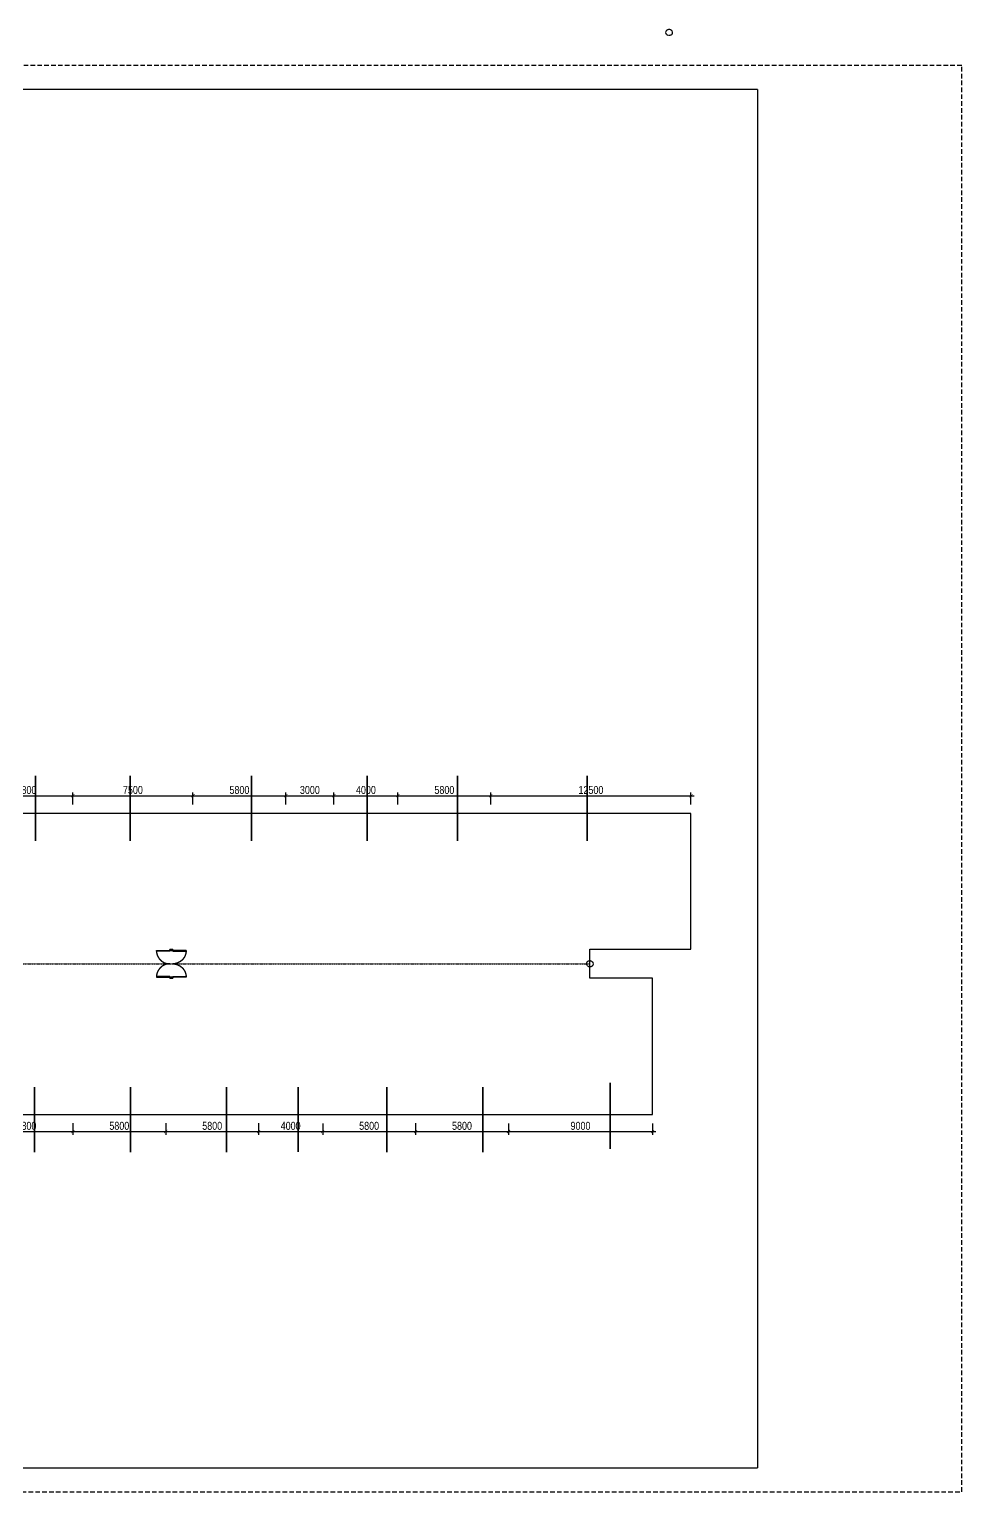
# Model space of a CAD drawing. Header units: millimetres. Extents: x 43 to 126043, y -89269 to 2097.
# Drawn here: x 67813 to 126043, y -89269 to 2097 of the extents above; entities that cross this region are included whole.
import ezdxf

# ---------------------------------------------------------------- set-up
doc = ezdxf.new("R2010")
doc.units = ezdxf.units.MM
doc.linetypes.add('HIDDEN', pattern=[9.525, 6.35, -3.175])
doc.layers.get('0').update_dxf_attribs({"color": 231})
doc.layers.get('DefPoints').update_dxf_attribs({"color": 191})
for name, color, linetype in [('A-DIMS', 8, 'Continuous'), ('A-DOOR', 142, 'Continuous'), ('MDI-BAO', 1, 'Continuous')]:
    doc.layers.add(name, color=color, linetype=linetype)
doc.layers.add('A-SHBD', color=7, linetype='Continuous', lineweight=35)
doc.layers.add('MDI-HANHLANG', color=5, linetype='HIDDEN', plot=False)
doc.styles.add('VTK_Arial', font='arial.ttf', dxfattribs={"width": 0.8})
doc.dimstyles.new('A-2.5-DIM200', dxfattribs={"dimscale": 200, "dimtxt": 2.5, "dimasz": 1, "dimexe": 1, "dimexo": 0, "dimgap": 0.5, "dimtad": 1, "dimdec": 0, "dimzin": 12, "dimdsep": 46, "dimtxsty": 'VTK_Arial', "dimblk": 'ARCHTICK', "dimcen": 0, "dimdle": 1, "dimclrd": 256, "dimclre": 256, "dimclrt": 7, "dimadec": 1, "dimazin": 3, "dimtfac": 1, "dimtdec": 0, "dimtmove": 0, "dimatfit": 2, "dimfxl": 20, "dimtolj": 1, "dimtzin": 0, "dimlwd": -1, "dimlwe": -1, "dimarcsym": 0})

# ---------------------------------------------------------------- blocks, each defined once
blk = doc.blocks.new('VTK-A1_BoKhungTen')
at = {"layer": 'DefPoints', "linetype": 'HIDDEN', "ltscale": 0.3}
blk.add_lwpolyline([(0, -594), (840, -594), (840, 0), (0, 0)], close=True, dxfattribs=at)
at = {"layer": 'DefPoints'}
for points in [[(755, -10), (30, -10), (30, -584), (755, -584)], [(755, -10), (755, -584)]]:
    blk.add_lwpolyline(points, dxfattribs=at)
blk = doc.blocks.new('*U4')
for p, q in [((-738, -90), (-738, -50)), ((-100, -70), (-738, -70)), ((-100, -90), (-100, -50)), ((-738, -1685), (-738, -1725)), ((-100, -1705), (-738, -1705)), ((-100, -1685), (-100, -1725))]:
    blk.add_line(p, q)
for points in [[(180, 0), (180, -60), (40, -60), (40, -50), (0, -50), (0, 0)], [(0, -50), (0, -90), (-838, -90), (-838, -50)], [(0, -1725), (0, -1685), (-838, -1685), (-838, -1725)], [(180, -1775), (180, -1715), (40, -1715), (40, -1725), (0, -1725), (0, -1775)]]:
    blk.add_lwpolyline(points, close=True)
at = {"linetype": 'HIDDEN', "ltscale": 1000}
for centre, start, end in [((0, -50), 180.00004, 270), ((0, -1725), 90, 179.99996)]:
    blk.add_arc(centre, 838, start, end, dxfattribs=at)
blk = doc.blocks.new('*U5')
for p, q in [((-738, -90), (-738, -50)), ((-100, -70), (-738, -70)), ((-100, -90), (-100, -50)), ((-738, -1685), (-738, -1725)), ((-100, -1705), (-738, -1705)), ((-100, -1685), (-100, -1725))]:
    blk.add_line(p, q)
for points in [[(180, 0), (180, -60), (40, -60), (40, -50), (0, -50), (0, 0)], [(0, -50), (0, -90), (-838, -90), (-838, -50)], [(0, -1725), (0, -1685), (-838, -1685), (-838, -1725)], [(180, -1775), (180, -1715), (40, -1715), (40, -1725), (0, -1725), (0, -1775)]]:
    blk.add_lwpolyline(points, close=True)
at = {"linetype": 'HIDDEN', "ltscale": 1000}
for centre, start, end in [((0, -50), 180.00004, 270), ((0, -1725), 90, 179.99996)]:
    blk.add_arc(centre, 838, start, end, dxfattribs=at)
blk = doc.blocks.new('_ArchTick')
at = {"color": 0, "linetype": 'ByBlock', "const_width": 0.15}
blk.add_lwpolyline([(-0.5, -0.5), (0.5, 0.5)], dxfattribs=at)
blk = doc.blocks.new('*D24')
at = {"layer": 'A-DIMS', "transparency": 16777216}
for p, q in [((64736, -66245), (64736, -66967)), ((70536, -66245), (70536, -66967)), ((64536, -66767), (70736, -66767))]:
    blk.add_line(p, q, dxfattribs=at)
at = {"layer": 'DefPoints', "color": 0, "transparency": 16777216}
for p in [(64736, -66245), (70536, -66245), (70536, -66767)]:
    blk.add_point(p, dxfattribs=at)
at = {"layer": 'A-DIMS', "transparency": 16777216, "xscale": 200, "yscale": 200, "zscale": 200, "rotation": 180}
blk.add_blockref('_ArchTick', (64736, -66767), dxfattribs=at)
at = {"layer": 'A-DIMS', "transparency": 16777216, "xscale": 200, "yscale": 200, "zscale": 200}
blk.add_blockref('_ArchTick', (70536, -66767), dxfattribs=at)
at = {"layer": 'A-DIMS', "color": 7, "transparency": 16777216, "insert": (67636, -66412), "char_height": 500, "attachment_point": 5, "style": 'VTK_Arial'}
blk.add_mtext('\\A1;5800', dxfattribs=at)
blk = doc.blocks.new('*D25')
at = {"layer": 'A-DIMS', "transparency": 16777216}
for p, q in [((70536, -66245), (70536, -66967)), ((76336, -66245), (76336, -66967)), ((70336, -66767), (76536, -66767))]:
    blk.add_line(p, q, dxfattribs=at)
at = {"layer": 'DefPoints', "color": 0, "transparency": 16777216}
for p in [(70536, -66245), (76336, -66245), (76336, -66767)]:
    blk.add_point(p, dxfattribs=at)
at = {"layer": 'A-DIMS', "transparency": 16777216, "xscale": 200, "yscale": 200, "zscale": 200, "rotation": 180}
blk.add_blockref('_ArchTick', (70536, -66767), dxfattribs=at)
at = {"layer": 'A-DIMS', "transparency": 16777216, "xscale": 200, "yscale": 200, "zscale": 200}
blk.add_blockref('_ArchTick', (76336, -66767), dxfattribs=at)
at = {"layer": 'A-DIMS', "color": 7, "transparency": 16777216, "insert": (73436, -66412), "char_height": 500, "attachment_point": 5, "style": 'VTK_Arial'}
blk.add_mtext('\\A1;5800', dxfattribs=at)
blk = doc.blocks.new('*D26')
at = {"layer": 'A-DIMS', "transparency": 16777216}
for p, q in [((76336, -66245), (76336, -66967)), ((82136, -66245), (82136, -66967)), ((76136, -66767), (82336, -66767))]:
    blk.add_line(p, q, dxfattribs=at)
at = {"layer": 'DefPoints', "color": 0, "transparency": 16777216}
for p in [(76336, -66245), (82136, -66245), (82136, -66767)]:
    blk.add_point(p, dxfattribs=at)
at = {"layer": 'A-DIMS', "transparency": 16777216, "xscale": 200, "yscale": 200, "zscale": 200, "rotation": 180}
blk.add_blockref('_ArchTick', (76336, -66767), dxfattribs=at)
at = {"layer": 'A-DIMS', "transparency": 16777216, "xscale": 200, "yscale": 200, "zscale": 200}
blk.add_blockref('_ArchTick', (82136, -66767), dxfattribs=at)
at = {"layer": 'A-DIMS', "color": 7, "transparency": 16777216, "insert": (79236, -66412), "char_height": 500, "attachment_point": 5, "style": 'VTK_Arial'}
blk.add_mtext('\\A1;5800', dxfattribs=at)
blk = doc.blocks.new('*D27')
at = {"layer": 'A-DIMS', "transparency": 16777216}
for p, q in [((82136, -66245), (82136, -66967)), ((86136, -66260), (86136, -66967)), ((81936, -66767), (86336, -66767))]:
    blk.add_line(p, q, dxfattribs=at)
at = {"layer": 'DefPoints', "color": 0, "transparency": 16777216}
for p in [(82136, -66245), (86136, -66260), (86136, -66767)]:
    blk.add_point(p, dxfattribs=at)
at = {"layer": 'A-DIMS', "transparency": 16777216, "xscale": 200, "yscale": 200, "zscale": 200, "rotation": 180}
blk.add_blockref('_ArchTick', (82136, -66767), dxfattribs=at)
at = {"layer": 'A-DIMS', "transparency": 16777216, "xscale": 200, "yscale": 200, "zscale": 200}
blk.add_blockref('_ArchTick', (86136, -66767), dxfattribs=at)
at = {"layer": 'A-DIMS', "color": 7, "transparency": 16777216, "insert": (84136, -66412), "char_height": 500, "attachment_point": 5, "style": 'VTK_Arial'}
blk.add_mtext('\\A1;4000', dxfattribs=at)
blk = doc.blocks.new('*D28')
at = {"layer": 'A-DIMS', "transparency": 16777216}
for p, q in [((86136, -66260), (86136, -66967)), ((91936, -66245), (91936, -66967)), ((85936, -66767), (92136, -66767))]:
    blk.add_line(p, q, dxfattribs=at)
at = {"layer": 'DefPoints', "color": 0, "transparency": 16777216}
for p in [(86136, -66260), (91936, -66245), (91936, -66767)]:
    blk.add_point(p, dxfattribs=at)
at = {"layer": 'A-DIMS', "transparency": 16777216, "xscale": 200, "yscale": 200, "zscale": 200, "rotation": 180}
blk.add_blockref('_ArchTick', (86136, -66767), dxfattribs=at)
at = {"layer": 'A-DIMS', "transparency": 16777216, "xscale": 200, "yscale": 200, "zscale": 200}
blk.add_blockref('_ArchTick', (91936, -66767), dxfattribs=at)
at = {"layer": 'A-DIMS', "color": 7, "transparency": 16777216, "insert": (89036, -66412), "char_height": 500, "attachment_point": 5, "style": 'VTK_Arial'}
blk.add_mtext('\\A1;5800', dxfattribs=at)
blk = doc.blocks.new('*D29')
at = {"layer": 'A-DIMS', "transparency": 16777216}
for p, q in [((91936, -66245), (91936, -66967)), ((97736, -66260), (97736, -66967)), ((91736, -66767), (97936, -66767))]:
    blk.add_line(p, q, dxfattribs=at)
at = {"layer": 'DefPoints', "color": 0, "transparency": 16777216}
for p in [(91936, -66245), (97736, -66260), (97736, -66767)]:
    blk.add_point(p, dxfattribs=at)
at = {"layer": 'A-DIMS', "transparency": 16777216, "xscale": 200, "yscale": 200, "zscale": 200, "rotation": 180}
blk.add_blockref('_ArchTick', (91936, -66767), dxfattribs=at)
at = {"layer": 'A-DIMS', "transparency": 16777216, "xscale": 200, "yscale": 200, "zscale": 200}
blk.add_blockref('_ArchTick', (97736, -66767), dxfattribs=at)
at = {"layer": 'A-DIMS', "color": 7, "transparency": 16777216, "insert": (94836, -66412), "char_height": 500, "attachment_point": 5, "style": 'VTK_Arial'}
blk.add_mtext('\\A1;5800', dxfattribs=at)
blk = doc.blocks.new('*D30')
at = {"layer": 'A-DIMS', "transparency": 16777216}
for p, q in [((97736, -66260), (97736, -66967)), ((106736, -66255), (106736, -66967)), ((97536, -66767), (106936, -66767))]:
    blk.add_line(p, q, dxfattribs=at)
at = {"layer": 'DefPoints', "color": 0, "transparency": 16777216}
for p in [(97736, -66260), (106736, -66255), (106736, -66767)]:
    blk.add_point(p, dxfattribs=at)
at = {"layer": 'A-DIMS', "transparency": 16777216, "xscale": 200, "yscale": 200, "zscale": 200, "rotation": 180}
blk.add_blockref('_ArchTick', (97736, -66767), dxfattribs=at)
at = {"layer": 'A-DIMS', "transparency": 16777216, "xscale": 200, "yscale": 200, "zscale": 200}
blk.add_blockref('_ArchTick', (106736, -66767), dxfattribs=at)
at = {"layer": 'A-DIMS', "color": 7, "transparency": 16777216, "insert": (102236, -66412), "char_height": 500, "attachment_point": 5, "style": 'VTK_Arial'}
blk.add_mtext('\\A1;9000', dxfattribs=at)
blk = doc.blocks.new('*D32')
at = {"layer": 'A-DIMS', "transparency": 16777216}
for p, q in [((64736, -46340), (64736, -45585)), ((70536, -46342), (70536, -45585)), ((64536, -45785), (70736, -45785))]:
    blk.add_line(p, q, dxfattribs=at)
at = {"layer": 'DefPoints', "color": 0, "transparency": 16777216}
for p in [(64736, -46340), (70536, -45785), (70536, -46342)]:
    blk.add_point(p, dxfattribs=at)
at = {"layer": 'A-DIMS', "transparency": 16777216, "xscale": 200, "yscale": 200, "zscale": 200, "rotation": 180}
blk.add_blockref('_ArchTick', (64736, -45785), dxfattribs=at)
at = {"layer": 'A-DIMS', "transparency": 16777216, "xscale": 200, "yscale": 200, "zscale": 200}
blk.add_blockref('_ArchTick', (70536, -45785), dxfattribs=at)
at = {"layer": 'A-DIMS', "color": 7, "transparency": 16777216, "insert": (67636, -45430), "char_height": 500, "attachment_point": 5, "style": 'VTK_Arial'}
blk.add_mtext('\\A1;5800', dxfattribs=at)
blk = doc.blocks.new('*D33')
at = {"layer": 'A-DIMS', "transparency": 16777216}
for p, q in [((70536, -46342), (70536, -45585)), ((78036, -46342), (78036, -45585)), ((70336, -45785), (78236, -45785))]:
    blk.add_line(p, q, dxfattribs=at)
at = {"layer": 'DefPoints', "color": 0, "transparency": 16777216}
for p in [(70536, -46342), (78036, -45785), (78036, -46342)]:
    blk.add_point(p, dxfattribs=at)
at = {"layer": 'A-DIMS', "transparency": 16777216, "xscale": 200, "yscale": 200, "zscale": 200, "rotation": 180}
blk.add_blockref('_ArchTick', (70536, -45785), dxfattribs=at)
at = {"layer": 'A-DIMS', "transparency": 16777216, "xscale": 200, "yscale": 200, "zscale": 200}
blk.add_blockref('_ArchTick', (78036, -45785), dxfattribs=at)
at = {"layer": 'A-DIMS', "color": 7, "transparency": 16777216, "insert": (74286, -45430), "char_height": 500, "attachment_point": 5, "style": 'VTK_Arial'}
blk.add_mtext('\\A1;7500', dxfattribs=at)
blk = doc.blocks.new('*D34')
at = {"layer": 'A-DIMS', "transparency": 16777216}
for p, q in [((78036, -46342), (78036, -45585)), ((83836, -46342), (83836, -45585)), ((77836, -45785), (84036, -45785))]:
    blk.add_line(p, q, dxfattribs=at)
at = {"layer": 'DefPoints', "color": 0, "transparency": 16777216}
for p in [(78036, -46342), (83836, -45785), (83836, -46342)]:
    blk.add_point(p, dxfattribs=at)
at = {"layer": 'A-DIMS', "transparency": 16777216, "xscale": 200, "yscale": 200, "zscale": 200, "rotation": 180}
blk.add_blockref('_ArchTick', (78036, -45785), dxfattribs=at)
at = {"layer": 'A-DIMS', "transparency": 16777216, "xscale": 200, "yscale": 200, "zscale": 200}
blk.add_blockref('_ArchTick', (83836, -45785), dxfattribs=at)
at = {"layer": 'A-DIMS', "color": 7, "transparency": 16777216, "insert": (80936, -45430), "char_height": 500, "attachment_point": 5, "style": 'VTK_Arial'}
blk.add_mtext('\\A1;5800', dxfattribs=at)
blk = doc.blocks.new('*D35')
at = {"layer": 'A-DIMS', "transparency": 16777216}
for p, q in [((83836, -46342), (83836, -45585)), ((86836, -46342), (86836, -45585)), ((83636, -45785), (87036, -45785))]:
    blk.add_line(p, q, dxfattribs=at)
at = {"layer": 'DefPoints', "color": 0, "transparency": 16777216}
for p in [(83836, -46342), (86836, -45785), (86836, -46342)]:
    blk.add_point(p, dxfattribs=at)
at = {"layer": 'A-DIMS', "transparency": 16777216, "xscale": 200, "yscale": 200, "zscale": 200, "rotation": 180}
blk.add_blockref('_ArchTick', (83836, -45785), dxfattribs=at)
at = {"layer": 'A-DIMS', "transparency": 16777216, "xscale": 200, "yscale": 200, "zscale": 200}
blk.add_blockref('_ArchTick', (86836, -45785), dxfattribs=at)
at = {"layer": 'A-DIMS', "color": 7, "transparency": 16777216, "insert": (85336, -45430), "char_height": 500, "attachment_point": 5, "style": 'VTK_Arial'}
blk.add_mtext('\\A1;3000', dxfattribs=at)
blk = doc.blocks.new('*D36')
at = {"layer": 'A-DIMS', "transparency": 16777216}
for p, q in [((86836, -46342), (86836, -45585)), ((90836, -46342), (90836, -45585)), ((86636, -45785), (91036, -45785))]:
    blk.add_line(p, q, dxfattribs=at)
at = {"layer": 'DefPoints', "color": 0, "transparency": 16777216}
for p in [(86836, -46342), (90836, -45785), (90836, -46342)]:
    blk.add_point(p, dxfattribs=at)
at = {"layer": 'A-DIMS', "transparency": 16777216, "xscale": 200, "yscale": 200, "zscale": 200, "rotation": 180}
blk.add_blockref('_ArchTick', (86836, -45785), dxfattribs=at)
at = {"layer": 'A-DIMS', "transparency": 16777216, "xscale": 200, "yscale": 200, "zscale": 200}
blk.add_blockref('_ArchTick', (90836, -45785), dxfattribs=at)
at = {"layer": 'A-DIMS', "color": 7, "transparency": 16777216, "insert": (88836, -45430), "char_height": 500, "attachment_point": 5, "style": 'VTK_Arial'}
blk.add_mtext('\\A1;4000', dxfattribs=at)
blk = doc.blocks.new('*D37')
at = {"layer": 'A-DIMS', "transparency": 16777216}
for p, q in [((90836, -46342), (90836, -45585)), ((96636, -46342), (96636, -45585)), ((90636, -45785), (96836, -45785))]:
    blk.add_line(p, q, dxfattribs=at)
at = {"layer": 'DefPoints', "color": 0, "transparency": 16777216}
for p in [(90836, -46342), (96636, -45785), (96636, -46342)]:
    blk.add_point(p, dxfattribs=at)
at = {"layer": 'A-DIMS', "transparency": 16777216, "xscale": 200, "yscale": 200, "zscale": 200, "rotation": 180}
blk.add_blockref('_ArchTick', (90836, -45785), dxfattribs=at)
at = {"layer": 'A-DIMS', "transparency": 16777216, "xscale": 200, "yscale": 200, "zscale": 200}
blk.add_blockref('_ArchTick', (96636, -45785), dxfattribs=at)
at = {"layer": 'A-DIMS', "color": 7, "transparency": 16777216, "insert": (93736, -45430), "char_height": 500, "attachment_point": 5, "style": 'VTK_Arial'}
blk.add_mtext('\\A1;5800', dxfattribs=at)
blk = doc.blocks.new('*D38')
at = {"layer": 'A-DIMS', "transparency": 16777216}
for p, q in [((96636, -46342), (96636, -45585)), ((109136, -46342), (109136, -45585)), ((96436, -45785), (109336, -45785))]:
    blk.add_line(p, q, dxfattribs=at)
at = {"layer": 'DefPoints', "color": 0, "transparency": 16777216}
for p in [(96636, -46342), (109136, -45785), (109136, -46342)]:
    blk.add_point(p, dxfattribs=at)
at = {"layer": 'A-DIMS', "transparency": 16777216, "xscale": 200, "yscale": 200, "zscale": 200, "rotation": 180}
blk.add_blockref('_ArchTick', (96636, -45785), dxfattribs=at)
at = {"layer": 'A-DIMS', "transparency": 16777216, "xscale": 200, "yscale": 200, "zscale": 200}
blk.add_blockref('_ArchTick', (109136, -45785), dxfattribs=at)
at = {"layer": 'A-DIMS', "color": 7, "transparency": 16777216, "insert": (102886, -45430), "char_height": 500, "attachment_point": 5, "style": 'VTK_Arial'}
blk.add_mtext('\\A1;12500', dxfattribs=at)

msp = doc.modelspace()

# ---------------------------------------------------------------- linework, layer by layer
at = {"layer": 'MDI-BAO', "elevation": 0}
msp.add_lwpolyline([(6875.7, -46893.7), (6875.7, -55392.1), (13680.7, -55393.7), (13680.7, -57193.3), (10955.7, -57193.3), (10955.7, -65693.3), (106735.7, -65693.3), (106735.7, -57193.6), (102820.7, -57193.1), (102820.7, -55378.7), (109135.7, -55378.7), (109135.7, -46893.7)], close=True, dxfattribs=at)
at = {"layer": 'MDI-HANHLANG'}
msp.add_line((13680.7, -56293.5), (102820.7, -56293.5), dxfattribs=at)
for centre in [(107769.7, 1896.8), (102820.7, -56285.9, 0)]:
    msp.add_circle(centre, 200, dxfattribs=at)

# ---------------------------------------------------------------- block references
at = {"layer": 'A-DOOR'}
msp.add_blockref('*U4', (76590.9, -55402, 0), dxfattribs=at)
at = {"layer": 'A-DOOR', "xscale": -1}
msp.add_blockref('*U5', (76770.9, -55402, 0), dxfattribs=at)
at = {"layer": 'DefPoints', "xscale": 150, "yscale": 150, "zscale": 150}
msp.add_blockref('VTK-A1_BoKhungTen', (43.4, -168.9), dxfattribs=at)

# ---------------------------------------------------------------- dimensions: what is measured, and where the dimension line sits
at = {"layer": 'A-DIMS'}
for base, p1, p2, picture, middle in [((70535.7, -45785.3), (64735.7, -46340.2), (70535.7, -46342.1), '*D32', (67635.7, -45430)), ((78035.7, -45785.3), (70535.7, -46342.1), (78035.7, -46342.1), '*D33', (74285.7, -45430)), ((83835.7, -45785.3), (78035.7, -46342.1), (83835.7, -46342.1), '*D34', (80935.7, -45430)), ((86835.7, -45785.3), (83835.7, -46342.1), (86835.7, -46342.1), '*D35', (85335.7, -45429.8)), ((90835.7, -45785.3), (86835.7, -46342.1), (90835.7, -46342.1), '*D36', (88835.7, -45430)), ((96635.7, -45785.3), (90835.7, -46342.1), (96635.7, -46342.1), '*D37', (93735.7, -45430)), ((109135.7, -45785.3), (96635.7, -46342.1), (109135.7, -46342.1), '*D38', (102885.7, -45430)), ((70535.7, -66767.4), (64735.7, -66244.9), (70535.7, -66244.9), '*D24', (67635.7, -66412.1)), ((76335.7, -66767.4), (70535.7, -66244.9), (76335.7, -66244.9), '*D25', (73435.7, -66412.1)), ((82135.7, -66767.4), (76335.7, -66244.9), (82135.7, -66244.9), '*D26', (79235.7, -66412.1)), ((86135.7, -66767.4), (82135.7, -66244.9), (86135.7, -66259.9), '*D27', (84135.7, -66412.1)), ((91935.7, -66767.4), (86135.7, -66259.9), (91935.7, -66244.9), '*D28', (89035.7, -66412.1)), ((97735.7, -66767.4), (91935.7, -66244.9), (97735.7, -66259.9), '*D29', (94835.7, -66412.1)), ((106735.7, -66767.4), (97735.7, -66259.9), (106735.7, -66254.9), '*D30', (102235.7, -66412.1))]:
    dim = msp.add_linear_dim(base=base, p1=p1, p2=p2, dimstyle='A-2.5-DIM200', override={"dimpost": '\\X'}, dxfattribs=at)
    dim.commit()
    dim.dimension.update_dxf_attribs({"geometry": picture, "text_midpoint": middle})

# ---------------------------------------------------------------- leaders
at = {"layer": 'A-SHBD'}
for points in [[(68198.8, -48600.2, 0), (68198.7, -44552.9, 0)], [(74107.4, -48600.2, 0), (74107.4, -44552.9, 0)], [(81698.8, -48600.2, 0), (81698.7, -44552.9, 0)], [(88912.1, -48600.2, 0), (88912.1, -44552.9, 0)], [(94548.8, -48600.2, 0), (94548.7, -44552.9, 0)], [(102647.3, -48600.2, 0), (102647.3, -44552.9, 0)], [(104083.8, -63720.4, 0), (104083.8, -67847.4, 0)], [(68138.9, -63999.7, 0), (68138.8, -68047, 0)], [(74138.9, -63999.7, 0), (74138.8, -68047, 0)], [(80138.9, -63999.7, 0), (80138.8, -68047, 0)], [(84602.1, -63996.1, 0), (84603.2, -68043.4, 0)], [(90138.8, -63999.7, 0), (90138.8, -68047, 0)], [(96138.8, -63999.7, 0), (96138.8, -68047, 0)]]:
    msp.add_leader(points, dimstyle='A-2.5-DIM200', dxfattribs=at)

doc.saveas('drawing.dxf')
